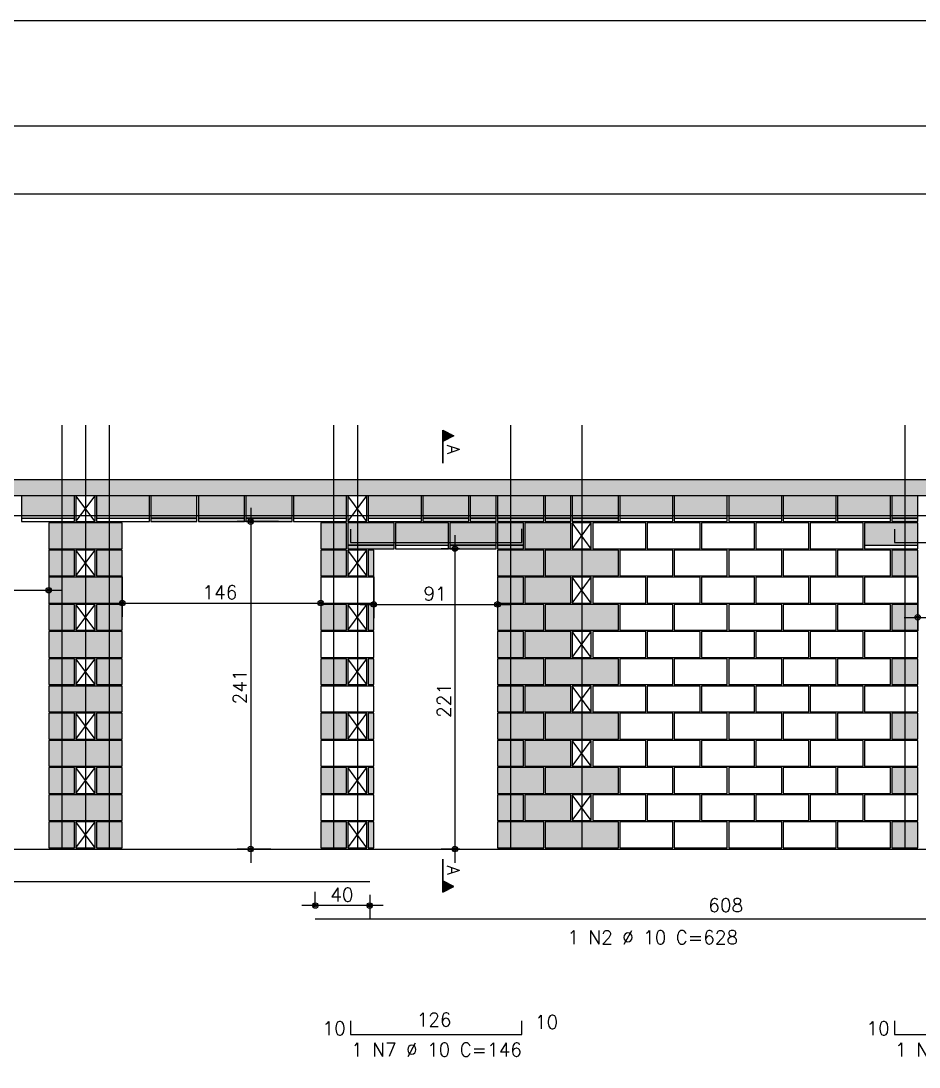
# Model space of a CAD drawing. Extents: x -1.9 to 86, y -1.6 to 61.
# Drawn here: x 18.62 to 31.83, y 45.56 to 60.95 of the extents above; entities that cross this region are included whole.
import ezdxf

# ---------------------------------------------------------------- set-up
doc = ezdxf.new("R2010")
doc.units = 0
doc.header["$MEASUREMENT"] = 0
doc.linetypes.add('HIDDEN', pattern=[9.525, 6.35, -3.175])
doc.layers.get('Defpoints').update_dxf_attribs({"linetype": 'CONTINUOUS'})
for name, color, linetype in [('25', 1, 'CONTINUOUS'), ('ARQ_FOLHA', 7, 'CONTINUOUS'), ('PENA_01', 1, 'CONTINUOUS'), ('PENA_02', 2, 'CONTINUOUS'), ('PENA_03', 3, 'CONTINUOUS'), ('PENA_05', 5, 'CONTINUOUS'), ('PENA_09', 254, 'CONTINUOUS'), ('PENA_11', 252, 'CONTINUOUS'), ('PENA_19', 240, 'CONTINUOUS'), ('PENA_21', 100, 'CONTINUOUS'), ('PENA_23', 50, 'CONTINUOUS')]:
    doc.layers.add(name, color=color, linetype=linetype)
doc.styles.get("Standard").update_dxf_attribs({"font": 'ROMANS.SHX'})

msp = doc.modelspace()

# ---------------------------------------------------------------- linework, layer by layer
at = {"layer": '25', "linetype": 'Continuous'}
for points in [[(23.81, 53.164), (23.73, 53.164), (23.73, 52.784), (23.81, 52.784), (23.81, 53.164)], [(23.81, 52.364), (23.73, 52.364), (23.73, 51.984), (23.81, 51.984), (23.81, 52.364)], [(23.81, 51.564), (23.73, 51.564), (23.73, 51.184), (23.81, 51.184), (23.81, 51.564)], [(23.81, 50.764), (23.73, 50.764), (23.73, 50.384), (23.81, 50.384), (23.81, 50.764)], [(23.81, 49.964), (23.73, 49.964), (23.73, 49.584), (23.81, 49.584), (23.81, 49.964)], [(23.81, 49.164), (23.73, 49.164), (23.73, 48.784), (23.81, 48.784), (23.81, 49.164)]]:
    msp.add_lwpolyline(points, dxfattribs=at)
for points in [[(23.81, 53.164), (23.73, 53.164), (23.73, 52.784)], [(23.81, 53.164), (23.73, 52.784), (23.81, 52.784)], [(23.81, 53.164), (23.81, 52.784), (23.81, 53.164)], [(23.81, 52.364), (23.73, 52.364), (23.73, 51.984)], [(23.81, 52.364), (23.73, 51.984), (23.81, 51.984)], [(23.81, 52.364), (23.81, 51.984), (23.81, 52.364)], [(23.81, 51.564), (23.73, 51.564), (23.73, 51.184)], [(23.81, 51.564), (23.73, 51.184), (23.81, 51.184)], [(23.81, 51.564), (23.81, 51.184), (23.81, 51.564)], [(23.81, 50.764), (23.73, 50.764), (23.73, 50.384)], [(23.81, 50.764), (23.73, 50.384), (23.81, 50.384)], [(23.81, 50.764), (23.81, 50.384), (23.81, 50.764)], [(23.81, 49.964), (23.73, 49.964), (23.73, 49.584)], [(23.81, 49.964), (23.73, 49.584), (23.81, 49.584)], [(23.81, 49.964), (23.81, 49.584), (23.81, 49.964)], [(23.81, 49.164), (23.73, 49.164), (23.73, 48.784)], [(23.81, 49.164), (23.73, 48.784), (23.81, 48.784)], [(23.81, 49.164), (23.81, 48.784), (23.81, 49.164)]]:
    msp.add_solid(points, dxfattribs=at)
at = {"layer": 'ARQ_FOLHA', "color": 1}
for points in [[(0, 0), (84.1, 0), (84.1, 59.4), (0, 59.4)], [(2.5, 1), (83.1, 1), (83.1, 58.4), (2.5, 58.4)]]:
    msp.add_lwpolyline(points, close=True, dxfattribs=at)
at = {"layer": 'Defpoints', "color": 8, "linetype": 'HIDDEN', "ltscale": 100}
msp.add_lwpolyline([(-1.95, 60.95), (-1.95, -1.55), (86.05, -1.55), (86.05, 60.95)], close=True, dxfattribs=at)
at = {"layer": 'PENA_01', "linetype": 'Continuous'}
for p, q in [((22, 53.784), (22, 48.564)), ((18.63, 53.634), (19.41, 53.634)), ((19.73, 53.634), (20.51, 53.634)), ((20.53, 53.634), (21.21, 53.634)), ((21.23, 53.634), (21.91, 53.634)), ((22.41, 53.584), (21.8, 53.584)), ((21.93, 53.634), (22.61, 53.634)), ((22.63, 53.634), (23.41, 53.634)), ((23.73, 53.634), (24.51, 53.634)), ((24.53, 53.634), (25.21, 53.634)), ((25.23, 53.634), (25.61, 53.634)), ((25.63, 53.634), (26.31, 53.634)), ((26.33, 53.634), (26.71, 53.634)), ((26.73, 53.634), (27.41, 53.634)), ((27.43, 53.634), (28.21, 53.634)), ((28.23, 53.634), (29.01, 53.634)), ((29.03, 53.634), (29.81, 53.634)), ((29.83, 53.634), (30.61, 53.634)), ((30.63, 53.634), (31.41, 53.634)), ((31.43, 53.634), (31.81, 53.634)), ((25.003, 53.384), (25.003, 48.564)), ((19.03, 53.174), (19.03, 52.374)), ((23.43, 53.234), (24.11, 53.234)), ((24.13, 53.234), (24.91, 53.234)), ((25.07, 53.184), (24.803, 53.184)), ((24.93, 53.234), (25.61, 53.234)), ((25.63, 53.234), (26.01, 53.234)), ((31.03, 53.234), (31.81, 53.234)), ((20.11, 52.774), (20.11, 52.184)), ((23.03, 52.774), (23.03, 52.184)), ((23.81, 52.774), (23.81, 52.164)), ((25.63, 52.774), (25.63, 52.164)), ((31.81, 52.774), (31.81, 51.974)), ((15.91, 52.574), (19.23, 52.574)), ((19.91, 52.384), (23.23, 52.384)), ((23.61, 52.364), (25.83, 52.364)), ((31.61, 52.174), (33.83, 52.174)), ((22.294, 48.764), (21.8, 48.764)), ((25.074, 48.764), (24.803, 48.764)), ((22.95, 47.939), (22.95, 48.133)), ((23.75, 48.089), (23.75, 47.733)), ((23.95, 47.933), (22.75, 47.933))]:
    msp.add_line(p, q, dxfattribs=at)
at = {"layer": 'PENA_02', "linetype": 'Continuous'}
for p, q in [((19.71, 53.964), (19.43, 53.964)), ((19.43, 53.964), (19.43, 53.584)), ((19.71, 53.584), (19.71, 53.964)), ((23.71, 53.964), (23.43, 53.964)), ((23.43, 53.964), (23.43, 53.584)), ((23.71, 53.584), (23.71, 53.964)), ((19.43, 53.584), (19.71, 53.584)), ((23.43, 53.584), (23.71, 53.584)), ((27.01, 53.564), (26.73, 53.564)), ((26.73, 53.564), (26.73, 53.184)), ((27.01, 53.184), (27.01, 53.564)), ((19.71, 53.164), (19.43, 53.164)), ((19.43, 53.164), (19.43, 52.784)), ((19.71, 52.784), (19.71, 53.164)), ((23.71, 53.164), (23.43, 53.164)), ((23.43, 53.164), (23.43, 52.784)), ((23.71, 52.784), (23.71, 53.164)), ((26.73, 53.184), (27.01, 53.184)), ((19.43, 52.784), (19.71, 52.784)), ((23.43, 52.784), (23.71, 52.784)), ((27.01, 52.764), (26.73, 52.764)), ((26.73, 52.764), (26.73, 52.384)), ((27.01, 52.384), (27.01, 52.764)), ((19.71, 52.364), (19.43, 52.364)), ((19.43, 52.364), (19.43, 51.984)), ((19.71, 51.984), (19.71, 52.364)), ((23.71, 52.364), (23.43, 52.364)), ((23.43, 52.364), (23.43, 51.984)), ((23.71, 51.984), (23.71, 52.364)), ((26.73, 52.384), (27.01, 52.384)), ((19.43, 51.984), (19.71, 51.984)), ((23.43, 51.984), (23.71, 51.984)), ((27.01, 51.964), (26.73, 51.964)), ((26.73, 51.964), (26.73, 51.584)), ((27.01, 51.584), (27.01, 51.964)), ((26.73, 51.584), (27.01, 51.584)), ((19.71, 51.564), (19.43, 51.564)), ((19.43, 51.564), (19.43, 51.184)), ((19.71, 51.184), (19.71, 51.564)), ((23.71, 51.564), (23.43, 51.564)), ((23.43, 51.564), (23.43, 51.184)), ((23.71, 51.184), (23.71, 51.564)), ((19.43, 51.184), (19.71, 51.184)), ((23.43, 51.184), (23.71, 51.184)), ((27.01, 51.164), (26.73, 51.164)), ((26.73, 51.164), (26.73, 50.784)), ((27.01, 50.784), (27.01, 51.164)), ((19.71, 50.764), (19.43, 50.764)), ((19.43, 50.764), (19.43, 50.384)), ((19.71, 50.384), (19.71, 50.764)), ((23.71, 50.764), (23.43, 50.764)), ((23.43, 50.764), (23.43, 50.384)), ((23.71, 50.384), (23.71, 50.764)), ((26.73, 50.784), (27.01, 50.784)), ((19.43, 50.384), (19.71, 50.384)), ((23.43, 50.384), (23.71, 50.384)), ((27.01, 50.364), (26.73, 50.364)), ((26.73, 50.364), (26.73, 49.984)), ((27.01, 49.984), (27.01, 50.364)), ((19.71, 49.964), (19.43, 49.964)), ((19.43, 49.964), (19.43, 49.584)), ((19.71, 49.584), (19.71, 49.964)), ((23.71, 49.964), (23.43, 49.964)), ((23.43, 49.964), (23.43, 49.584)), ((23.71, 49.584), (23.71, 49.964)), ((26.73, 49.984), (27.01, 49.984)), ((19.43, 49.584), (19.71, 49.584)), ((23.43, 49.584), (23.71, 49.584)), ((27.01, 49.564), (26.73, 49.564)), ((26.73, 49.564), (26.73, 49.184)), ((27.01, 49.184), (27.01, 49.564)), ((19.71, 49.164), (19.43, 49.164)), ((19.43, 49.164), (19.43, 48.784)), ((19.71, 48.784), (19.71, 49.164)), ((23.71, 49.164), (23.43, 49.164)), ((23.43, 49.164), (23.43, 48.784)), ((23.71, 48.784), (23.71, 49.164)), ((26.73, 49.184), (27.01, 49.184)), ((8.91, 48.764), (35.21, 48.764)), ((19.43, 48.784), (19.71, 48.784)), ((23.43, 48.784), (23.71, 48.784))]:
    msp.add_line(p, q, dxfattribs=at)
for points in [[(8.41, 54.204), (35.21, 54.204), (35.21, 53.964), (7.13, 53.964), (7.13, 54.178), (7.45, 54.284), (6.81, 54.284), (7.13, 54.391), (7.13, 54.604), (8.41, 54.604), (8.41, 54.204)], [(18.63, 53.584), (19.41, 53.584), (19.41, 53.964), (18.63, 53.964), (18.63, 53.584)], [(19.73, 53.584), (20.51, 53.584), (20.51, 53.964), (19.73, 53.964), (19.73, 53.584)], [(20.53, 53.584), (21.21, 53.584), (21.21, 53.964), (20.53, 53.964), (20.53, 53.584)], [(21.23, 53.584), (21.91, 53.584), (21.91, 53.964), (21.23, 53.964), (21.23, 53.584)], [(21.93, 53.584), (22.61, 53.584), (22.61, 53.964), (21.93, 53.964), (21.93, 53.584)], [(22.63, 53.584), (23.41, 53.584), (23.41, 53.964), (22.63, 53.964), (22.63, 53.584)], [(23.73, 53.584), (24.51, 53.584), (24.51, 53.964), (23.73, 53.964), (23.73, 53.584)], [(24.53, 53.584), (25.21, 53.584), (25.21, 53.964), (24.53, 53.964), (24.53, 53.584)], [(25.23, 53.584), (25.61, 53.584), (25.61, 53.964), (25.23, 53.964), (25.23, 53.584)], [(25.63, 53.584), (26.31, 53.584), (26.31, 53.964), (25.63, 53.964), (25.63, 53.584)], [(26.33, 53.584), (26.71, 53.584), (26.71, 53.964), (26.33, 53.964), (26.33, 53.584)], [(26.73, 53.584), (27.41, 53.584), (27.41, 53.964), (26.73, 53.964), (26.73, 53.584)], [(27.43, 53.584), (28.21, 53.584), (28.21, 53.964), (27.43, 53.964), (27.43, 53.584)], [(28.23, 53.584), (29.01, 53.584), (29.01, 53.964), (28.23, 53.964), (28.23, 53.584)], [(29.03, 53.584), (29.81, 53.584), (29.81, 53.964), (29.03, 53.964), (29.03, 53.584)], [(29.83, 53.584), (30.61, 53.584), (30.61, 53.964), (29.83, 53.964), (29.83, 53.584)], [(30.63, 53.584), (31.41, 53.584), (31.41, 53.964), (30.63, 53.964), (30.63, 53.584)], [(31.43, 53.584), (31.81, 53.584), (31.81, 53.964), (31.43, 53.964), (31.43, 53.584)], [(19.03, 53.184), (20.11, 53.184), (20.11, 53.564), (19.03, 53.564), (19.03, 53.184)], [(23.03, 53.184), (23.41, 53.184), (23.41, 53.564), (23.03, 53.564), (23.03, 53.184)], [(23.43, 53.184), (24.11, 53.184), (24.11, 53.564), (23.43, 53.564), (23.43, 53.184)], [(24.13, 53.184), (24.91, 53.184), (24.91, 53.564), (24.13, 53.564), (24.13, 53.184)], [(24.93, 53.184), (25.61, 53.184), (25.61, 53.564), (24.93, 53.564), (24.93, 53.184)], [(25.63, 53.184), (26.01, 53.184), (26.01, 53.564), (25.63, 53.564), (25.63, 53.184)], [(26.03, 53.184), (26.71, 53.184), (26.71, 53.564), (26.03, 53.564), (26.03, 53.184)], [(27.03, 53.184), (27.81, 53.184), (27.81, 53.564), (27.03, 53.564), (27.03, 53.184)], [(27.83, 53.184), (28.61, 53.184), (28.61, 53.564), (27.83, 53.564), (27.83, 53.184)], [(28.63, 53.184), (29.41, 53.184), (29.41, 53.564), (28.63, 53.564), (28.63, 53.184)], [(29.43, 53.184), (30.21, 53.184), (30.21, 53.564), (29.43, 53.564), (29.43, 53.184)], [(30.23, 53.184), (31.01, 53.184), (31.01, 53.564), (30.23, 53.564), (30.23, 53.184)], [(31.03, 53.184), (31.81, 53.184), (31.81, 53.564), (31.03, 53.564), (31.03, 53.184)], [(19.03, 52.784), (19.41, 52.784), (19.41, 53.164), (19.03, 53.164), (19.03, 52.784)], [(19.73, 52.784), (20.11, 52.784), (20.11, 53.164), (19.73, 53.164), (19.73, 52.784)], [(23.03, 52.784), (23.41, 52.784), (23.41, 53.164), (23.03, 53.164), (23.03, 52.784)], [(23.73, 52.784), (23.81, 52.784), (23.81, 53.164), (23.73, 53.164), (23.73, 52.784)], [(25.63, 52.784), (26.31, 52.784), (26.31, 53.164), (25.63, 53.164), (25.63, 52.784)], [(26.33, 52.784), (27.41, 52.784), (27.41, 53.164), (26.33, 53.164), (26.33, 52.784)], [(27.43, 52.784), (28.21, 52.784), (28.21, 53.164), (27.43, 53.164), (27.43, 52.784)], [(28.23, 52.784), (29.01, 52.784), (29.01, 53.164), (28.23, 53.164), (28.23, 52.784)], [(29.03, 52.784), (29.81, 52.784), (29.81, 53.164), (29.03, 53.164), (29.03, 52.784)], [(29.83, 52.784), (30.61, 52.784), (30.61, 53.164), (29.83, 53.164), (29.83, 52.784)], [(30.63, 52.784), (31.41, 52.784), (31.41, 53.164), (30.63, 53.164), (30.63, 52.784)], [(31.43, 52.784), (31.81, 52.784), (31.81, 53.164), (31.43, 53.164), (31.43, 52.784)], [(19.03, 52.384), (20.11, 52.384), (20.11, 52.764), (19.03, 52.764), (19.03, 52.384)], [(23.03, 52.384), (23.81, 52.384), (23.81, 52.764), (23.03, 52.764), (23.03, 52.384)], [(25.63, 52.384), (26.01, 52.384), (26.01, 52.764), (25.63, 52.764), (25.63, 52.384)], [(26.03, 52.384), (26.71, 52.384), (26.71, 52.764), (26.03, 52.764), (26.03, 52.384)], [(27.03, 52.384), (27.81, 52.384), (27.81, 52.764), (27.03, 52.764), (27.03, 52.384)], [(27.83, 52.384), (28.61, 52.384), (28.61, 52.764), (27.83, 52.764), (27.83, 52.384)], [(28.63, 52.384), (29.41, 52.384), (29.41, 52.764), (28.63, 52.764), (28.63, 52.384)], [(29.43, 52.384), (30.21, 52.384), (30.21, 52.764), (29.43, 52.764), (29.43, 52.384)], [(30.23, 52.384), (31.01, 52.384), (31.01, 52.764), (30.23, 52.764), (30.23, 52.384)], [(31.03, 52.384), (31.81, 52.384), (31.81, 52.764), (31.03, 52.764), (31.03, 52.384)], [(19.03, 51.984), (19.41, 51.984), (19.41, 52.364), (19.03, 52.364), (19.03, 51.984)], [(19.73, 51.984), (20.11, 51.984), (20.11, 52.364), (19.73, 52.364), (19.73, 51.984)], [(23.03, 51.984), (23.41, 51.984), (23.41, 52.364), (23.03, 52.364), (23.03, 51.984)], [(23.73, 51.984), (23.81, 51.984), (23.81, 52.364), (23.73, 52.364), (23.73, 51.984)], [(25.63, 51.984), (26.31, 51.984), (26.31, 52.364), (25.63, 52.364), (25.63, 51.984)], [(26.33, 51.984), (27.41, 51.984), (27.41, 52.364), (26.33, 52.364), (26.33, 51.984)], [(27.43, 51.984), (28.21, 51.984), (28.21, 52.364), (27.43, 52.364), (27.43, 51.984)], [(28.23, 51.984), (29.01, 51.984), (29.01, 52.364), (28.23, 52.364), (28.23, 51.984)], [(29.03, 51.984), (29.81, 51.984), (29.81, 52.364), (29.03, 52.364), (29.03, 51.984)], [(29.83, 51.984), (30.61, 51.984), (30.61, 52.364), (29.83, 52.364), (29.83, 51.984)], [(30.63, 51.984), (31.41, 51.984), (31.41, 52.364), (30.63, 52.364), (30.63, 51.984)], [(31.43, 51.984), (31.81, 51.984), (31.81, 52.364), (31.43, 52.364), (31.43, 51.984)], [(19.03, 51.584), (20.11, 51.584), (20.11, 51.964), (19.03, 51.964), (19.03, 51.584)], [(23.03, 51.584), (23.81, 51.584), (23.81, 51.964), (23.03, 51.964), (23.03, 51.584)], [(25.63, 51.584), (26.01, 51.584), (26.01, 51.964), (25.63, 51.964), (25.63, 51.584)], [(26.03, 51.584), (26.71, 51.584), (26.71, 51.964), (26.03, 51.964), (26.03, 51.584)], [(27.03, 51.584), (27.81, 51.584), (27.81, 51.964), (27.03, 51.964), (27.03, 51.584)], [(27.83, 51.584), (28.61, 51.584), (28.61, 51.964), (27.83, 51.964), (27.83, 51.584)], [(28.63, 51.584), (29.41, 51.584), (29.41, 51.964), (28.63, 51.964), (28.63, 51.584)], [(29.43, 51.584), (30.21, 51.584), (30.21, 51.964), (29.43, 51.964), (29.43, 51.584)], [(30.23, 51.584), (31.01, 51.584), (31.01, 51.964), (30.23, 51.964), (30.23, 51.584)], [(31.03, 51.584), (31.81, 51.584), (31.81, 51.964), (31.03, 51.964), (31.03, 51.584)], [(19.03, 51.184), (19.41, 51.184), (19.41, 51.564), (19.03, 51.564), (19.03, 51.184)], [(19.73, 51.184), (20.11, 51.184), (20.11, 51.564), (19.73, 51.564), (19.73, 51.184)], [(23.03, 51.184), (23.41, 51.184), (23.41, 51.564), (23.03, 51.564), (23.03, 51.184)], [(23.73, 51.184), (23.81, 51.184), (23.81, 51.564), (23.73, 51.564), (23.73, 51.184)], [(25.63, 51.184), (26.31, 51.184), (26.31, 51.564), (25.63, 51.564), (25.63, 51.184)], [(26.33, 51.184), (27.41, 51.184), (27.41, 51.564), (26.33, 51.564), (26.33, 51.184)], [(27.43, 51.184), (28.21, 51.184), (28.21, 51.564), (27.43, 51.564), (27.43, 51.184)], [(28.23, 51.184), (29.01, 51.184), (29.01, 51.564), (28.23, 51.564), (28.23, 51.184)], [(29.03, 51.184), (29.81, 51.184), (29.81, 51.564), (29.03, 51.564), (29.03, 51.184)], [(29.83, 51.184), (30.61, 51.184), (30.61, 51.564), (29.83, 51.564), (29.83, 51.184)], [(30.63, 51.184), (31.41, 51.184), (31.41, 51.564), (30.63, 51.564), (30.63, 51.184)], [(31.43, 51.184), (31.81, 51.184), (31.81, 51.564), (31.43, 51.564), (31.43, 51.184)], [(19.03, 50.784), (20.11, 50.784), (20.11, 51.164), (19.03, 51.164), (19.03, 50.784)], [(23.03, 50.784), (23.81, 50.784), (23.81, 51.164), (23.03, 51.164), (23.03, 50.784)], [(25.63, 50.784), (26.01, 50.784), (26.01, 51.164), (25.63, 51.164), (25.63, 50.784)], [(26.03, 50.784), (26.71, 50.784), (26.71, 51.164), (26.03, 51.164), (26.03, 50.784)], [(27.03, 50.784), (27.81, 50.784), (27.81, 51.164), (27.03, 51.164), (27.03, 50.784)], [(27.83, 50.784), (28.61, 50.784), (28.61, 51.164), (27.83, 51.164), (27.83, 50.784)], [(28.63, 50.784), (29.41, 50.784), (29.41, 51.164), (28.63, 51.164), (28.63, 50.784)], [(29.43, 50.784), (30.21, 50.784), (30.21, 51.164), (29.43, 51.164), (29.43, 50.784)], [(30.23, 50.784), (31.01, 50.784), (31.01, 51.164), (30.23, 51.164), (30.23, 50.784)], [(31.03, 50.784), (31.81, 50.784), (31.81, 51.164), (31.03, 51.164), (31.03, 50.784)], [(19.03, 50.384), (19.41, 50.384), (19.41, 50.764), (19.03, 50.764), (19.03, 50.384)], [(19.73, 50.384), (20.11, 50.384), (20.11, 50.764), (19.73, 50.764), (19.73, 50.384)], [(23.03, 50.384), (23.41, 50.384), (23.41, 50.764), (23.03, 50.764), (23.03, 50.384)], [(23.73, 50.384), (23.81, 50.384), (23.81, 50.764), (23.73, 50.764), (23.73, 50.384)], [(25.63, 50.384), (26.31, 50.384), (26.31, 50.764), (25.63, 50.764), (25.63, 50.384)], [(26.33, 50.384), (27.41, 50.384), (27.41, 50.764), (26.33, 50.764), (26.33, 50.384)], [(27.43, 50.384), (28.21, 50.384), (28.21, 50.764), (27.43, 50.764), (27.43, 50.384)], [(28.23, 50.384), (29.01, 50.384), (29.01, 50.764), (28.23, 50.764), (28.23, 50.384)], [(29.03, 50.384), (29.81, 50.384), (29.81, 50.764), (29.03, 50.764), (29.03, 50.384)], [(29.83, 50.384), (30.61, 50.384), (30.61, 50.764), (29.83, 50.764), (29.83, 50.384)], [(30.63, 50.384), (31.41, 50.384), (31.41, 50.764), (30.63, 50.764), (30.63, 50.384)], [(31.43, 50.384), (31.81, 50.384), (31.81, 50.764), (31.43, 50.764), (31.43, 50.384)], [(19.03, 49.984), (20.11, 49.984), (20.11, 50.364), (19.03, 50.364), (19.03, 49.984)], [(23.03, 49.984), (23.81, 49.984), (23.81, 50.364), (23.03, 50.364), (23.03, 49.984)], [(25.63, 49.984), (26.01, 49.984), (26.01, 50.364), (25.63, 50.364), (25.63, 49.984)], [(26.03, 49.984), (26.71, 49.984), (26.71, 50.364), (26.03, 50.364), (26.03, 49.984)], [(27.03, 49.984), (27.81, 49.984), (27.81, 50.364), (27.03, 50.364), (27.03, 49.984)], [(27.83, 49.984), (28.61, 49.984), (28.61, 50.364), (27.83, 50.364), (27.83, 49.984)], [(28.63, 49.984), (29.41, 49.984), (29.41, 50.364), (28.63, 50.364), (28.63, 49.984)], [(29.43, 49.984), (30.21, 49.984), (30.21, 50.364), (29.43, 50.364), (29.43, 49.984)], [(30.23, 49.984), (31.01, 49.984), (31.01, 50.364), (30.23, 50.364), (30.23, 49.984)], [(31.03, 49.984), (31.81, 49.984), (31.81, 50.364), (31.03, 50.364), (31.03, 49.984)], [(19.03, 49.584), (19.41, 49.584), (19.41, 49.964), (19.03, 49.964), (19.03, 49.584)], [(19.73, 49.584), (20.11, 49.584), (20.11, 49.964), (19.73, 49.964), (19.73, 49.584)], [(23.03, 49.584), (23.41, 49.584), (23.41, 49.964), (23.03, 49.964), (23.03, 49.584)], [(23.73, 49.584), (23.81, 49.584), (23.81, 49.964), (23.73, 49.964), (23.73, 49.584)], [(25.63, 49.584), (26.31, 49.584), (26.31, 49.964), (25.63, 49.964), (25.63, 49.584)], [(26.33, 49.584), (27.41, 49.584), (27.41, 49.964), (26.33, 49.964), (26.33, 49.584)], [(27.43, 49.584), (28.21, 49.584), (28.21, 49.964), (27.43, 49.964), (27.43, 49.584)], [(28.23, 49.584), (29.01, 49.584), (29.01, 49.964), (28.23, 49.964), (28.23, 49.584)], [(29.03, 49.584), (29.81, 49.584), (29.81, 49.964), (29.03, 49.964), (29.03, 49.584)], [(29.83, 49.584), (30.61, 49.584), (30.61, 49.964), (29.83, 49.964), (29.83, 49.584)], [(30.63, 49.584), (31.41, 49.584), (31.41, 49.964), (30.63, 49.964), (30.63, 49.584)], [(31.43, 49.584), (31.81, 49.584), (31.81, 49.964), (31.43, 49.964), (31.43, 49.584)], [(19.03, 49.184), (20.11, 49.184), (20.11, 49.564), (19.03, 49.564), (19.03, 49.184)], [(23.03, 49.184), (23.81, 49.184), (23.81, 49.564), (23.03, 49.564), (23.03, 49.184)], [(25.63, 49.184), (26.01, 49.184), (26.01, 49.564), (25.63, 49.564), (25.63, 49.184)], [(26.03, 49.184), (26.71, 49.184), (26.71, 49.564), (26.03, 49.564), (26.03, 49.184)], [(27.03, 49.184), (27.81, 49.184), (27.81, 49.564), (27.03, 49.564), (27.03, 49.184)], [(27.83, 49.184), (28.61, 49.184), (28.61, 49.564), (27.83, 49.564), (27.83, 49.184)], [(28.63, 49.184), (29.41, 49.184), (29.41, 49.564), (28.63, 49.564), (28.63, 49.184)], [(29.43, 49.184), (30.21, 49.184), (30.21, 49.564), (29.43, 49.564), (29.43, 49.184)], [(30.23, 49.184), (31.01, 49.184), (31.01, 49.564), (30.23, 49.564), (30.23, 49.184)], [(31.03, 49.184), (31.81, 49.184), (31.81, 49.564), (31.03, 49.564), (31.03, 49.184)], [(19.03, 48.784), (19.41, 48.784), (19.41, 49.164), (19.03, 49.164), (19.03, 48.784)], [(19.73, 48.784), (20.11, 48.784), (20.11, 49.164), (19.73, 49.164), (19.73, 48.784)], [(23.03, 48.784), (23.41, 48.784), (23.41, 49.164), (23.03, 49.164), (23.03, 48.784)], [(23.73, 48.784), (23.81, 48.784), (23.81, 49.164), (23.73, 49.164), (23.73, 48.784)], [(25.63, 48.784), (26.31, 48.784), (26.31, 49.164), (25.63, 49.164), (25.63, 48.784)], [(26.33, 48.784), (27.41, 48.784), (27.41, 49.164), (26.33, 49.164), (26.33, 48.784)], [(27.43, 48.784), (28.21, 48.784), (28.21, 49.164), (27.43, 49.164), (27.43, 48.784)], [(28.23, 48.784), (29.01, 48.784), (29.01, 49.164), (28.23, 49.164), (28.23, 48.784)], [(29.03, 48.784), (29.81, 48.784), (29.81, 49.164), (29.03, 49.164), (29.03, 48.784)], [(29.83, 48.784), (30.61, 48.784), (30.61, 49.164), (29.83, 49.164), (29.83, 48.784)], [(30.63, 48.784), (31.41, 48.784), (31.41, 49.164), (30.63, 49.164), (30.63, 48.784)], [(31.43, 48.784), (31.81, 48.784), (31.81, 49.164), (31.43, 49.164), (31.43, 48.784)]]:
    msp.add_lwpolyline(points, dxfattribs=at)
for centre, radius in [((22, 53.584), 0.04), ((22, 53.584), 0.02), ((25.003, 53.184), 0.04), ((25.003, 53.184), 0.02), ((19.03, 52.574), 0.04), ((19.03, 52.574), 0.02), ((20.11, 52.384), 0.04), ((20.11, 52.384), 0.02), ((23.03, 52.384), 0.04), ((23.03, 52.384), 0.02), ((23.81, 52.364), 0.04), ((23.81, 52.364), 0.02), ((25.63, 52.364), 0.04), ((25.63, 52.364), 0.02), ((31.81, 52.174), 0.04), ((31.81, 52.174), 0.02), ((22, 48.764), 0.04), ((25.003, 48.764), 0.04), ((22, 48.764), 0.02), ((25.003, 48.764), 0.02), ((22.95, 47.933), 0.04), ((22.95, 47.933), 0.02), ((23.75, 47.933), 0.04), ((23.75, 47.933), 0.02)]:
    msp.add_circle(centre, radius, dxfattribs=at)
at = {"layer": 'PENA_03', "linetype": 'Continuous'}
for p, q in [((24.824, 54.443), (24.824, 54.929)), ((24.824, 54.929), (24.99, 54.846)), ((24.824, 54.928), (24.824, 54.765)), ((24.824, 54.928), (24.988, 54.846)), ((24.988, 54.846), (24.824, 54.765)), ((24.99, 54.846), (24.824, 54.764)), ((24.836, 54.923), (24.836, 54.77)), ((24.849, 54.917), (24.849, 54.776)), ((24.862, 54.91), (24.862, 54.783)), ((24.875, 54.904), (24.875, 54.789)), ((24.888, 54.897), (24.888, 54.795)), ((24.9, 54.891), (24.9, 54.802)), ((24.913, 54.885), (24.913, 54.808)), ((24.926, 54.878), (24.926, 54.814)), ((24.939, 54.872), (24.939, 54.821)), ((24.951, 54.866), (24.951, 54.827)), ((24.964, 54.859), (24.964, 54.834)), ((24.977, 54.853), (24.977, 54.84)), ((24.824, 54.764), (24.824, 54.443)), ((19.43, 53.584), (19.71, 53.964)), ((19.71, 53.584), (19.43, 53.964)), ((23.43, 53.584), (23.71, 53.964)), ((23.71, 53.584), (23.43, 53.964)), ((26.73, 53.184), (27.01, 53.564)), ((27.01, 53.184), (26.73, 53.564)), ((19.43, 52.784), (19.71, 53.164)), ((19.71, 52.784), (19.43, 53.164)), ((23.43, 52.784), (23.71, 53.164)), ((23.71, 52.784), (23.43, 53.164)), ((26.73, 52.384), (27.01, 52.764)), ((27.01, 52.384), (26.73, 52.764)), ((19.43, 51.984), (19.71, 52.364)), ((19.71, 51.984), (19.43, 52.364)), ((23.43, 51.984), (23.71, 52.364)), ((23.71, 51.984), (23.43, 52.364)), ((26.73, 51.584), (27.01, 51.964)), ((27.01, 51.584), (26.73, 51.964)), ((19.43, 51.184), (19.71, 51.564)), ((19.71, 51.184), (19.43, 51.564)), ((23.43, 51.184), (23.71, 51.564)), ((23.71, 51.184), (23.43, 51.564)), ((26.73, 50.784), (27.01, 51.164)), ((27.01, 50.784), (26.73, 51.164)), ((19.43, 50.384), (19.71, 50.764)), ((19.71, 50.384), (19.43, 50.764)), ((23.43, 50.384), (23.71, 50.764)), ((23.71, 50.384), (23.43, 50.764)), ((26.73, 49.984), (27.01, 50.364)), ((27.01, 49.984), (26.73, 50.364)), ((19.43, 49.584), (19.71, 49.964)), ((19.71, 49.584), (19.43, 49.964)), ((23.43, 49.584), (23.71, 49.964)), ((23.71, 49.584), (23.43, 49.964)), ((26.73, 49.184), (27.01, 49.564)), ((27.01, 49.184), (26.73, 49.564)), ((19.43, 48.784), (19.71, 49.164)), ((19.71, 48.784), (19.43, 49.164)), ((23.43, 48.784), (23.71, 49.164)), ((23.71, 48.784), (23.43, 49.164)), ((24.824, 48.617), (24.824, 48.131)), ((24.824, 48.296), (24.824, 48.617)), ((24.824, 48.132), (24.824, 48.296)), ((24.988, 48.214), (24.824, 48.296)), ((24.99, 48.214), (24.824, 48.296)), ((24.824, 48.131), (24.99, 48.214)), ((24.824, 48.132), (24.988, 48.214)), ((24.836, 48.137), (24.836, 48.29)), ((24.849, 48.144), (24.849, 48.284)), ((24.862, 48.15), (24.862, 48.278)), ((24.875, 48.156), (24.875, 48.271)), ((24.888, 48.163), (24.888, 48.265)), ((24.9, 48.169), (24.9, 48.258)), ((24.913, 48.175), (24.913, 48.252)), ((24.926, 48.182), (24.926, 48.246)), ((24.939, 48.188), (24.939, 48.239)), ((24.951, 48.195), (24.951, 48.233)), ((24.964, 48.201), (24.964, 48.227)), ((24.977, 48.207), (24.977, 48.22))]:
    msp.add_line(p, q, dxfattribs=at)
at = {"layer": 'PENA_05', "linetype": 'Continuous'}
for p, q in [((8.65, 53.674), (23.77, 53.674)), ((22.953, 53.674), (35.113, 53.674)), ((23.47, 53.474), (23.47, 53.274)), ((25.99, 53.274), (25.99, 53.475)), ((31.47, 53.474), (31.47, 53.274)), ((23.47, 53.274), (25.99, 53.274)), ((31.47, 53.274), (33.99, 53.274)), ((8.63, 48.289), (23.75, 48.289)), ((22.95, 47.739), (35.11, 47.739)), ((23.47, 46.236), (23.47, 46.036)), ((25.99, 46.036), (25.99, 46.237)), ((31.47, 46.236), (31.47, 46.036)), ((23.47, 46.036), (25.99, 46.036)), ((31.47, 46.036), (33.99, 46.036))]:
    msp.add_line(p, q, dxfattribs=at)
for points in [[(19.22, 55.004), (19.22, 48.764)], [(19.57, 55.004), (19.57, 48.764)], [(19.92, 55.004), (19.92, 48.764)], [(23.22, 55.004), (23.22, 48.764)], [(23.57, 55.004), (23.57, 48.764)], [(25.82, 55.004), (25.82, 48.764)], [(26.87, 55.004), (26.87, 48.764)], [(31.62, 55.004), (31.62, 48.764)]]:
    msp.add_lwpolyline(points, dxfattribs=at)
at = {"layer": 'PENA_09', "linetype": 'Continuous'}
for points in [[(18.63, 53.634), (19.41, 53.634), (19.41, 53.964), (18.63, 53.964), (18.63, 53.634)], [(19.73, 53.634), (20.51, 53.634), (20.51, 53.964), (19.73, 53.964), (19.73, 53.634)], [(20.53, 53.634), (21.21, 53.634), (21.21, 53.964), (20.53, 53.964), (20.53, 53.634)], [(21.23, 53.634), (21.91, 53.634), (21.91, 53.964), (21.23, 53.964), (21.23, 53.634)], [(21.93, 53.634), (22.61, 53.634), (22.61, 53.964), (21.93, 53.964), (21.93, 53.634)], [(22.63, 53.634), (23.41, 53.634), (23.41, 53.964), (22.63, 53.964), (22.63, 53.634)], [(23.73, 53.634), (24.51, 53.634), (24.51, 53.964), (23.73, 53.964), (23.73, 53.634)], [(24.53, 53.634), (25.21, 53.634), (25.21, 53.964), (24.53, 53.964), (24.53, 53.634)], [(25.23, 53.634), (25.61, 53.634), (25.61, 53.964), (25.23, 53.964), (25.23, 53.634)], [(25.63, 53.634), (26.31, 53.634), (26.31, 53.964), (25.63, 53.964), (25.63, 53.634)], [(26.33, 53.634), (26.71, 53.634), (26.71, 53.964), (26.33, 53.964), (26.33, 53.634)], [(26.73, 53.634), (27.41, 53.634), (27.41, 53.964), (26.73, 53.964), (26.73, 53.634)], [(27.43, 53.634), (28.21, 53.634), (28.21, 53.964), (27.43, 53.964), (27.43, 53.634)], [(28.23, 53.634), (29.01, 53.634), (29.01, 53.964), (28.23, 53.964), (28.23, 53.634)], [(29.03, 53.634), (29.81, 53.634), (29.81, 53.964), (29.03, 53.964), (29.03, 53.634)], [(29.83, 53.634), (30.61, 53.634), (30.61, 53.964), (29.83, 53.964), (29.83, 53.634)], [(30.63, 53.634), (31.41, 53.634), (31.41, 53.964), (30.63, 53.964), (30.63, 53.634)], [(31.43, 53.634), (31.81, 53.634), (31.81, 53.964), (31.43, 53.964), (31.43, 53.634)], [(23.43, 53.234), (24.11, 53.234), (24.11, 53.564), (23.43, 53.564), (23.43, 53.234)], [(24.13, 53.234), (24.91, 53.234), (24.91, 53.564), (24.13, 53.564), (24.13, 53.234)], [(24.93, 53.234), (25.61, 53.234), (25.61, 53.564), (24.93, 53.564), (24.93, 53.234)], [(25.63, 53.234), (26.01, 53.234), (26.01, 53.564), (25.63, 53.564), (25.63, 53.234)], [(31.03, 53.234), (31.81, 53.234), (31.81, 53.564), (31.03, 53.564), (31.03, 53.234)]]:
    msp.add_lwpolyline(points, dxfattribs=at)
for points in [[(18.63, 53.634), (19.41, 53.634), (19.41, 53.964)], [(18.63, 53.634), (19.41, 53.964), (18.63, 53.964)], [(18.63, 53.634), (18.63, 53.964), (18.63, 53.634)], [(19.73, 53.634), (20.51, 53.634), (20.51, 53.964)], [(19.73, 53.634), (20.51, 53.964), (19.73, 53.964)], [(19.73, 53.634), (19.73, 53.964), (19.73, 53.634)], [(20.53, 53.634), (21.21, 53.634), (21.21, 53.964)], [(20.53, 53.634), (21.21, 53.964), (20.53, 53.964)], [(20.53, 53.634), (20.53, 53.964), (20.53, 53.634)], [(21.23, 53.634), (21.91, 53.634), (21.91, 53.964)], [(21.23, 53.634), (21.91, 53.964), (21.23, 53.964)], [(21.23, 53.634), (21.23, 53.964), (21.23, 53.634)], [(21.93, 53.634), (22.61, 53.634), (22.61, 53.964)], [(21.93, 53.634), (22.61, 53.964), (21.93, 53.964)], [(21.93, 53.634), (21.93, 53.964), (21.93, 53.634)], [(22.63, 53.634), (23.41, 53.634), (23.41, 53.964)], [(22.63, 53.634), (23.41, 53.964), (22.63, 53.964)], [(22.63, 53.634), (22.63, 53.964), (22.63, 53.634)], [(23.73, 53.634), (24.51, 53.634), (24.51, 53.964)], [(23.73, 53.634), (24.51, 53.964), (23.73, 53.964)], [(23.73, 53.634), (23.73, 53.964), (23.73, 53.634)], [(24.53, 53.634), (25.21, 53.634), (25.21, 53.964)], [(24.53, 53.634), (25.21, 53.964), (24.53, 53.964)], [(24.53, 53.634), (24.53, 53.964), (24.53, 53.634)], [(25.23, 53.634), (25.61, 53.634), (25.61, 53.964)], [(25.23, 53.634), (25.61, 53.964), (25.23, 53.964)], [(25.23, 53.634), (25.23, 53.964), (25.23, 53.634)], [(25.63, 53.634), (26.31, 53.634), (26.31, 53.964)], [(25.63, 53.634), (26.31, 53.964), (25.63, 53.964)], [(25.63, 53.634), (25.63, 53.964), (25.63, 53.634)], [(26.33, 53.634), (26.71, 53.634), (26.71, 53.964)], [(26.33, 53.634), (26.71, 53.964), (26.33, 53.964)], [(26.33, 53.634), (26.33, 53.964), (26.33, 53.634)], [(26.73, 53.634), (27.41, 53.634), (27.41, 53.964)], [(26.73, 53.634), (27.41, 53.964), (26.73, 53.964)], [(26.73, 53.634), (26.73, 53.964), (26.73, 53.634)], [(27.43, 53.634), (28.21, 53.634), (28.21, 53.964)], [(27.43, 53.634), (28.21, 53.964), (27.43, 53.964)], [(27.43, 53.634), (27.43, 53.964), (27.43, 53.634)], [(28.23, 53.634), (29.01, 53.634), (29.01, 53.964)], [(28.23, 53.634), (29.01, 53.964), (28.23, 53.964)], [(28.23, 53.634), (28.23, 53.964), (28.23, 53.634)], [(29.03, 53.634), (29.81, 53.634), (29.81, 53.964)], [(29.03, 53.634), (29.81, 53.964), (29.03, 53.964)], [(29.03, 53.634), (29.03, 53.964), (29.03, 53.634)], [(29.83, 53.634), (30.61, 53.634), (30.61, 53.964)], [(29.83, 53.634), (30.61, 53.964), (29.83, 53.964)], [(29.83, 53.634), (29.83, 53.964), (29.83, 53.634)], [(30.63, 53.634), (31.41, 53.634), (31.41, 53.964)], [(30.63, 53.634), (31.41, 53.964), (30.63, 53.964)], [(30.63, 53.634), (30.63, 53.964), (30.63, 53.634)], [(31.43, 53.634), (31.81, 53.634), (31.81, 53.964)], [(31.43, 53.634), (31.81, 53.964), (31.43, 53.964)], [(31.43, 53.634), (31.43, 53.964), (31.43, 53.634)], [(23.43, 53.234), (24.11, 53.234), (24.11, 53.564)], [(23.43, 53.234), (24.11, 53.564), (23.43, 53.564)], [(23.43, 53.234), (23.43, 53.564), (23.43, 53.234)], [(24.13, 53.234), (24.91, 53.234), (24.91, 53.564)], [(24.13, 53.234), (24.91, 53.564), (24.13, 53.564)], [(24.13, 53.234), (24.13, 53.564), (24.13, 53.234)], [(24.93, 53.234), (25.61, 53.234), (25.61, 53.564)], [(24.93, 53.234), (25.61, 53.564), (24.93, 53.564)], [(24.93, 53.234), (24.93, 53.564), (24.93, 53.234)], [(25.63, 53.234), (26.01, 53.234), (26.01, 53.564)], [(25.63, 53.234), (26.01, 53.564), (25.63, 53.564)], [(25.63, 53.234), (25.63, 53.564), (25.63, 53.234)], [(31.03, 53.234), (31.81, 53.234), (31.81, 53.564)], [(31.03, 53.234), (31.81, 53.564), (31.03, 53.564)], [(31.03, 53.234), (31.03, 53.564), (31.03, 53.234)]]:
    msp.add_solid(points, dxfattribs=at)
at = {"layer": 'PENA_11', "linetype": 'Continuous'}
for points in [[(35.21, 53.964), (7.13, 53.964), (8.41, 54.204)], [(35.21, 53.964), (8.41, 54.204), (35.21, 54.204)]]:
    msp.add_solid(points, dxfattribs=at)
at = {"layer": 'PENA_19', "linetype": 'Continuous'}
for points in [[(19.03, 53.184), (20.11, 53.184), (20.11, 53.564), (19.03, 53.564), (19.03, 53.184)], [(26.33, 52.784), (27.41, 52.784), (27.41, 53.164), (26.33, 53.164), (26.33, 52.784)], [(19.03, 52.384), (20.11, 52.384), (20.11, 52.764), (19.03, 52.764), (19.03, 52.384)], [(26.33, 51.984), (27.41, 51.984), (27.41, 52.364), (26.33, 52.364), (26.33, 51.984)], [(19.03, 51.584), (20.11, 51.584), (20.11, 51.964), (19.03, 51.964), (19.03, 51.584)], [(26.33, 51.184), (27.41, 51.184), (27.41, 51.564), (26.33, 51.564), (26.33, 51.184)], [(19.03, 50.784), (20.11, 50.784), (20.11, 51.164), (19.03, 51.164), (19.03, 50.784)], [(26.33, 50.384), (27.41, 50.384), (27.41, 50.764), (26.33, 50.764), (26.33, 50.384)], [(19.03, 49.984), (20.11, 49.984), (20.11, 50.364), (19.03, 50.364), (19.03, 49.984)], [(26.33, 49.584), (27.41, 49.584), (27.41, 49.964), (26.33, 49.964), (26.33, 49.584)], [(19.03, 49.184), (20.11, 49.184), (20.11, 49.564), (19.03, 49.564), (19.03, 49.184)], [(26.33, 48.784), (27.41, 48.784), (27.41, 49.164), (26.33, 49.164), (26.33, 48.784)]]:
    msp.add_lwpolyline(points, dxfattribs=at)
for points in [[(19.03, 53.184), (20.11, 53.184), (20.11, 53.564)], [(19.03, 53.184), (20.11, 53.564), (19.03, 53.564)], [(19.03, 53.184), (19.03, 53.564), (19.03, 53.184)], [(26.33, 52.784), (27.41, 52.784), (27.41, 53.164)], [(26.33, 52.784), (27.41, 53.164), (26.33, 53.164)], [(26.33, 52.784), (26.33, 53.164), (26.33, 52.784)], [(19.03, 52.384), (20.11, 52.384), (20.11, 52.764)], [(19.03, 52.384), (20.11, 52.764), (19.03, 52.764)], [(19.03, 52.384), (19.03, 52.764), (19.03, 52.384)], [(26.33, 51.984), (27.41, 51.984), (27.41, 52.364)], [(26.33, 51.984), (27.41, 52.364), (26.33, 52.364)], [(26.33, 51.984), (26.33, 52.364), (26.33, 51.984)], [(19.03, 51.584), (20.11, 51.584), (20.11, 51.964)], [(19.03, 51.584), (20.11, 51.964), (19.03, 51.964)], [(19.03, 51.584), (19.03, 51.964), (19.03, 51.584)], [(26.33, 51.184), (27.41, 51.184), (27.41, 51.564)], [(26.33, 51.184), (27.41, 51.564), (26.33, 51.564)], [(26.33, 51.184), (26.33, 51.564), (26.33, 51.184)], [(19.03, 50.784), (20.11, 50.784), (20.11, 51.164)], [(19.03, 50.784), (20.11, 51.164), (19.03, 51.164)], [(19.03, 50.784), (19.03, 51.164), (19.03, 50.784)], [(26.33, 50.384), (27.41, 50.384), (27.41, 50.764)], [(26.33, 50.384), (27.41, 50.764), (26.33, 50.764)], [(26.33, 50.384), (26.33, 50.764), (26.33, 50.384)], [(19.03, 49.984), (20.11, 49.984), (20.11, 50.364)], [(19.03, 49.984), (20.11, 50.364), (19.03, 50.364)], [(19.03, 49.984), (19.03, 50.364), (19.03, 49.984)], [(26.33, 49.584), (27.41, 49.584), (27.41, 49.964)], [(26.33, 49.584), (27.41, 49.964), (26.33, 49.964)], [(26.33, 49.584), (26.33, 49.964), (26.33, 49.584)], [(19.03, 49.184), (20.11, 49.184), (20.11, 49.564)], [(19.03, 49.184), (20.11, 49.564), (19.03, 49.564)], [(19.03, 49.184), (19.03, 49.564), (19.03, 49.184)], [(26.33, 48.784), (27.41, 48.784), (27.41, 49.164)], [(26.33, 48.784), (27.41, 49.164), (26.33, 49.164)], [(26.33, 48.784), (26.33, 49.164), (26.33, 48.784)]]:
    msp.add_solid(points, dxfattribs=at)
at = {"layer": 'PENA_21', "linetype": 'Continuous'}
for points in [[(20.53, 53.584), (21.21, 53.584), (21.21, 53.634), (20.53, 53.634), (20.53, 53.584)], [(21.23, 53.584), (21.91, 53.584), (21.91, 53.634), (21.23, 53.634), (21.23, 53.584)], [(21.93, 53.584), (22.61, 53.584), (22.61, 53.634), (21.93, 53.634), (21.93, 53.584)], [(24.53, 53.584), (25.21, 53.584), (25.21, 53.634), (24.53, 53.634), (24.53, 53.584)], [(25.63, 53.584), (26.31, 53.584), (26.31, 53.634), (25.63, 53.634), (25.63, 53.584)], [(26.73, 53.584), (27.41, 53.584), (27.41, 53.634), (26.73, 53.634), (26.73, 53.584)], [(26.03, 53.184), (26.71, 53.184), (26.71, 53.564), (26.03, 53.564), (26.03, 53.184)], [(23.43, 53.184), (24.11, 53.184), (24.11, 53.234), (23.43, 53.234), (23.43, 53.184)], [(24.93, 53.184), (25.61, 53.184), (25.61, 53.234), (24.93, 53.234), (24.93, 53.184)], [(25.63, 52.784), (26.31, 52.784), (26.31, 53.164), (25.63, 53.164), (25.63, 52.784)], [(26.03, 52.384), (26.71, 52.384), (26.71, 52.764), (26.03, 52.764), (26.03, 52.384)], [(25.63, 51.984), (26.31, 51.984), (26.31, 52.364), (25.63, 52.364), (25.63, 51.984)], [(26.03, 51.584), (26.71, 51.584), (26.71, 51.964), (26.03, 51.964), (26.03, 51.584)], [(25.63, 51.184), (26.31, 51.184), (26.31, 51.564), (25.63, 51.564), (25.63, 51.184)], [(26.03, 50.784), (26.71, 50.784), (26.71, 51.164), (26.03, 51.164), (26.03, 50.784)], [(25.63, 50.384), (26.31, 50.384), (26.31, 50.764), (25.63, 50.764), (25.63, 50.384)], [(26.03, 49.984), (26.71, 49.984), (26.71, 50.364), (26.03, 50.364), (26.03, 49.984)], [(25.63, 49.584), (26.31, 49.584), (26.31, 49.964), (25.63, 49.964), (25.63, 49.584)], [(26.03, 49.184), (26.71, 49.184), (26.71, 49.564), (26.03, 49.564), (26.03, 49.184)], [(25.63, 48.784), (26.31, 48.784), (26.31, 49.164), (25.63, 49.164), (25.63, 48.784)]]:
    msp.add_lwpolyline(points, dxfattribs=at)
for points in [[(20.53, 53.584), (21.21, 53.584), (21.21, 53.634)], [(20.53, 53.584), (21.21, 53.634), (20.53, 53.634)], [(20.53, 53.584), (20.53, 53.634), (20.53, 53.584)], [(21.23, 53.584), (21.91, 53.584), (21.91, 53.634)], [(21.23, 53.584), (21.91, 53.634), (21.23, 53.634)], [(21.23, 53.584), (21.23, 53.634), (21.23, 53.584)], [(21.93, 53.584), (22.61, 53.584), (22.61, 53.634)], [(21.93, 53.584), (22.61, 53.634), (21.93, 53.634)], [(21.93, 53.584), (21.93, 53.634), (21.93, 53.584)], [(24.53, 53.584), (25.21, 53.584), (25.21, 53.634)], [(24.53, 53.584), (25.21, 53.634), (24.53, 53.634)], [(24.53, 53.584), (24.53, 53.634), (24.53, 53.584)], [(25.63, 53.584), (26.31, 53.584), (26.31, 53.634)], [(25.63, 53.584), (26.31, 53.634), (25.63, 53.634)], [(25.63, 53.584), (25.63, 53.634), (25.63, 53.584)], [(26.73, 53.584), (27.41, 53.584), (27.41, 53.634)], [(26.73, 53.584), (27.41, 53.634), (26.73, 53.634)], [(26.73, 53.584), (26.73, 53.634), (26.73, 53.584)], [(26.03, 53.184), (26.71, 53.184), (26.71, 53.564)], [(26.03, 53.184), (26.71, 53.564), (26.03, 53.564)], [(26.03, 53.184), (26.03, 53.564), (26.03, 53.184)], [(23.43, 53.184), (24.11, 53.184), (24.11, 53.234)], [(23.43, 53.184), (24.11, 53.234), (23.43, 53.234)], [(23.43, 53.184), (23.43, 53.234), (23.43, 53.184)], [(24.93, 53.184), (25.61, 53.184), (25.61, 53.234)], [(24.93, 53.184), (25.61, 53.234), (24.93, 53.234)], [(24.93, 53.184), (24.93, 53.234), (24.93, 53.184)], [(25.63, 52.784), (26.31, 52.784), (26.31, 53.164)], [(25.63, 52.784), (26.31, 53.164), (25.63, 53.164)], [(25.63, 52.784), (25.63, 53.164), (25.63, 52.784)], [(26.03, 52.384), (26.71, 52.384), (26.71, 52.764)], [(26.03, 52.384), (26.71, 52.764), (26.03, 52.764)], [(26.03, 52.384), (26.03, 52.764), (26.03, 52.384)], [(25.63, 51.984), (26.31, 51.984), (26.31, 52.364)], [(25.63, 51.984), (26.31, 52.364), (25.63, 52.364)], [(25.63, 51.984), (25.63, 52.364), (25.63, 51.984)], [(26.03, 51.584), (26.71, 51.584), (26.71, 51.964)], [(26.03, 51.584), (26.71, 51.964), (26.03, 51.964)], [(26.03, 51.584), (26.03, 51.964), (26.03, 51.584)], [(25.63, 51.184), (26.31, 51.184), (26.31, 51.564)], [(25.63, 51.184), (26.31, 51.564), (25.63, 51.564)], [(25.63, 51.184), (25.63, 51.564), (25.63, 51.184)], [(26.03, 50.784), (26.71, 50.784), (26.71, 51.164)], [(26.03, 50.784), (26.71, 51.164), (26.03, 51.164)], [(26.03, 50.784), (26.03, 51.164), (26.03, 50.784)], [(25.63, 50.384), (26.31, 50.384), (26.31, 50.764)], [(25.63, 50.384), (26.31, 50.764), (25.63, 50.764)], [(25.63, 50.384), (25.63, 50.764), (25.63, 50.384)], [(26.03, 49.984), (26.71, 49.984), (26.71, 50.364)], [(26.03, 49.984), (26.71, 50.364), (26.03, 50.364)], [(26.03, 49.984), (26.03, 50.364), (26.03, 49.984)], [(25.63, 49.584), (26.31, 49.584), (26.31, 49.964)], [(25.63, 49.584), (26.31, 49.964), (25.63, 49.964)], [(25.63, 49.584), (25.63, 49.964), (25.63, 49.584)], [(26.03, 49.184), (26.71, 49.184), (26.71, 49.564)], [(26.03, 49.184), (26.71, 49.564), (26.03, 49.564)], [(26.03, 49.184), (26.03, 49.564), (26.03, 49.184)], [(25.63, 48.784), (26.31, 48.784), (26.31, 49.164)], [(25.63, 48.784), (26.31, 49.164), (25.63, 49.164)], [(25.63, 48.784), (25.63, 49.164), (25.63, 48.784)]]:
    msp.add_solid(points, dxfattribs=at)
at = {"layer": 'PENA_23', "linetype": 'Continuous'}
for points in [[(25.23, 53.584), (25.61, 53.584), (25.61, 53.634), (25.23, 53.634), (25.23, 53.584)], [(26.33, 53.584), (26.71, 53.584), (26.71, 53.634), (26.33, 53.634), (26.33, 53.584)], [(31.43, 53.584), (31.81, 53.584), (31.81, 53.634), (31.43, 53.634), (31.43, 53.584)], [(23.03, 53.184), (23.41, 53.184), (23.41, 53.564), (23.03, 53.564), (23.03, 53.184)], [(19.03, 52.784), (19.41, 52.784), (19.41, 53.164), (19.03, 53.164), (19.03, 52.784)], [(19.73, 52.784), (20.11, 52.784), (20.11, 53.164), (19.73, 53.164), (19.73, 52.784)], [(23.03, 52.784), (23.41, 52.784), (23.41, 53.164), (23.03, 53.164), (23.03, 52.784)], [(25.63, 53.184), (26.01, 53.184), (26.01, 53.234), (25.63, 53.234), (25.63, 53.184)], [(31.43, 52.784), (31.81, 52.784), (31.81, 53.164), (31.43, 53.164), (31.43, 52.784)], [(25.63, 52.384), (26.01, 52.384), (26.01, 52.764), (25.63, 52.764), (25.63, 52.384)], [(19.03, 51.984), (19.41, 51.984), (19.41, 52.364), (19.03, 52.364), (19.03, 51.984)], [(19.73, 51.984), (20.11, 51.984), (20.11, 52.364), (19.73, 52.364), (19.73, 51.984)], [(23.03, 51.984), (23.41, 51.984), (23.41, 52.364), (23.03, 52.364), (23.03, 51.984)], [(31.43, 51.984), (31.81, 51.984), (31.81, 52.364), (31.43, 52.364), (31.43, 51.984)], [(25.63, 51.584), (26.01, 51.584), (26.01, 51.964), (25.63, 51.964), (25.63, 51.584)], [(19.03, 51.184), (19.41, 51.184), (19.41, 51.564), (19.03, 51.564), (19.03, 51.184)], [(19.73, 51.184), (20.11, 51.184), (20.11, 51.564), (19.73, 51.564), (19.73, 51.184)], [(23.03, 51.184), (23.41, 51.184), (23.41, 51.564), (23.03, 51.564), (23.03, 51.184)], [(31.43, 51.184), (31.81, 51.184), (31.81, 51.564), (31.43, 51.564), (31.43, 51.184)], [(25.63, 50.784), (26.01, 50.784), (26.01, 51.164), (25.63, 51.164), (25.63, 50.784)], [(19.03, 50.384), (19.41, 50.384), (19.41, 50.764), (19.03, 50.764), (19.03, 50.384)], [(19.73, 50.384), (20.11, 50.384), (20.11, 50.764), (19.73, 50.764), (19.73, 50.384)], [(23.03, 50.384), (23.41, 50.384), (23.41, 50.764), (23.03, 50.764), (23.03, 50.384)], [(31.43, 50.384), (31.81, 50.384), (31.81, 50.764), (31.43, 50.764), (31.43, 50.384)], [(25.63, 49.984), (26.01, 49.984), (26.01, 50.364), (25.63, 50.364), (25.63, 49.984)], [(19.03, 49.584), (19.41, 49.584), (19.41, 49.964), (19.03, 49.964), (19.03, 49.584)], [(19.73, 49.584), (20.11, 49.584), (20.11, 49.964), (19.73, 49.964), (19.73, 49.584)], [(23.03, 49.584), (23.41, 49.584), (23.41, 49.964), (23.03, 49.964), (23.03, 49.584)], [(31.43, 49.584), (31.81, 49.584), (31.81, 49.964), (31.43, 49.964), (31.43, 49.584)], [(25.63, 49.184), (26.01, 49.184), (26.01, 49.564), (25.63, 49.564), (25.63, 49.184)], [(19.03, 48.784), (19.41, 48.784), (19.41, 49.164), (19.03, 49.164), (19.03, 48.784)], [(19.73, 48.784), (20.11, 48.784), (20.11, 49.164), (19.73, 49.164), (19.73, 48.784)], [(23.03, 48.784), (23.41, 48.784), (23.41, 49.164), (23.03, 49.164), (23.03, 48.784)], [(31.43, 48.784), (31.81, 48.784), (31.81, 49.164), (31.43, 49.164), (31.43, 48.784)]]:
    msp.add_lwpolyline(points, dxfattribs=at)
for points in [[(25.23, 53.584), (25.61, 53.584), (25.61, 53.634)], [(25.23, 53.584), (25.61, 53.634), (25.23, 53.634)], [(25.23, 53.584), (25.23, 53.634), (25.23, 53.584)], [(26.33, 53.584), (26.71, 53.584), (26.71, 53.634)], [(26.33, 53.584), (26.71, 53.634), (26.33, 53.634)], [(26.33, 53.584), (26.33, 53.634), (26.33, 53.584)], [(31.43, 53.584), (31.81, 53.584), (31.81, 53.634)], [(31.43, 53.584), (31.81, 53.634), (31.43, 53.634)], [(31.43, 53.584), (31.43, 53.634), (31.43, 53.584)], [(23.03, 53.184), (23.41, 53.184), (23.41, 53.564)], [(23.03, 53.184), (23.41, 53.564), (23.03, 53.564)], [(23.03, 53.184), (23.03, 53.564), (23.03, 53.184)], [(19.03, 52.784), (19.41, 52.784), (19.41, 53.164)], [(19.03, 52.784), (19.41, 53.164), (19.03, 53.164)], [(19.03, 52.784), (19.03, 53.164), (19.03, 52.784)], [(19.73, 52.784), (20.11, 52.784), (20.11, 53.164)], [(19.73, 52.784), (20.11, 53.164), (19.73, 53.164)], [(19.73, 52.784), (19.73, 53.164), (19.73, 52.784)], [(23.03, 52.784), (23.41, 52.784), (23.41, 53.164)], [(23.03, 52.784), (23.41, 53.164), (23.03, 53.164)], [(23.03, 52.784), (23.03, 53.164), (23.03, 52.784)], [(25.63, 53.184), (26.01, 53.184), (26.01, 53.234)], [(25.63, 53.184), (26.01, 53.234), (25.63, 53.234)], [(25.63, 53.184), (25.63, 53.234), (25.63, 53.184)], [(31.43, 52.784), (31.81, 52.784), (31.81, 53.164)], [(31.43, 52.784), (31.81, 53.164), (31.43, 53.164)], [(31.43, 52.784), (31.43, 53.164), (31.43, 52.784)], [(25.63, 52.384), (26.01, 52.384), (26.01, 52.764)], [(25.63, 52.384), (26.01, 52.764), (25.63, 52.764)], [(25.63, 52.384), (25.63, 52.764), (25.63, 52.384)], [(19.03, 51.984), (19.41, 51.984), (19.41, 52.364)], [(19.03, 51.984), (19.41, 52.364), (19.03, 52.364)], [(19.03, 51.984), (19.03, 52.364), (19.03, 51.984)], [(19.73, 51.984), (20.11, 51.984), (20.11, 52.364)], [(19.73, 51.984), (20.11, 52.364), (19.73, 52.364)], [(19.73, 51.984), (19.73, 52.364), (19.73, 51.984)], [(23.03, 51.984), (23.41, 51.984), (23.41, 52.364)], [(23.03, 51.984), (23.41, 52.364), (23.03, 52.364)], [(23.03, 51.984), (23.03, 52.364), (23.03, 51.984)], [(31.43, 51.984), (31.81, 51.984), (31.81, 52.364)], [(31.43, 51.984), (31.81, 52.364), (31.43, 52.364)], [(31.43, 51.984), (31.43, 52.364), (31.43, 51.984)], [(25.63, 51.584), (26.01, 51.584), (26.01, 51.964)], [(25.63, 51.584), (26.01, 51.964), (25.63, 51.964)], [(25.63, 51.584), (25.63, 51.964), (25.63, 51.584)], [(19.03, 51.184), (19.41, 51.184), (19.41, 51.564)], [(19.03, 51.184), (19.41, 51.564), (19.03, 51.564)], [(19.03, 51.184), (19.03, 51.564), (19.03, 51.184)], [(19.73, 51.184), (20.11, 51.184), (20.11, 51.564)], [(19.73, 51.184), (20.11, 51.564), (19.73, 51.564)], [(19.73, 51.184), (19.73, 51.564), (19.73, 51.184)], [(23.03, 51.184), (23.41, 51.184), (23.41, 51.564)], [(23.03, 51.184), (23.41, 51.564), (23.03, 51.564)], [(23.03, 51.184), (23.03, 51.564), (23.03, 51.184)], [(31.43, 51.184), (31.81, 51.184), (31.81, 51.564)], [(31.43, 51.184), (31.81, 51.564), (31.43, 51.564)], [(31.43, 51.184), (31.43, 51.564), (31.43, 51.184)], [(25.63, 50.784), (26.01, 50.784), (26.01, 51.164)], [(25.63, 50.784), (26.01, 51.164), (25.63, 51.164)], [(25.63, 50.784), (25.63, 51.164), (25.63, 50.784)], [(19.03, 50.384), (19.41, 50.384), (19.41, 50.764)], [(19.03, 50.384), (19.41, 50.764), (19.03, 50.764)], [(19.03, 50.384), (19.03, 50.764), (19.03, 50.384)], [(19.73, 50.384), (20.11, 50.384), (20.11, 50.764)], [(19.73, 50.384), (20.11, 50.764), (19.73, 50.764)], [(19.73, 50.384), (19.73, 50.764), (19.73, 50.384)], [(23.03, 50.384), (23.41, 50.384), (23.41, 50.764)], [(23.03, 50.384), (23.41, 50.764), (23.03, 50.764)], [(23.03, 50.384), (23.03, 50.764), (23.03, 50.384)], [(31.43, 50.384), (31.81, 50.384), (31.81, 50.764)], [(31.43, 50.384), (31.81, 50.764), (31.43, 50.764)], [(31.43, 50.384), (31.43, 50.764), (31.43, 50.384)], [(25.63, 49.984), (26.01, 49.984), (26.01, 50.364)], [(25.63, 49.984), (26.01, 50.364), (25.63, 50.364)], [(25.63, 49.984), (25.63, 50.364), (25.63, 49.984)], [(19.03, 49.584), (19.41, 49.584), (19.41, 49.964)], [(19.03, 49.584), (19.41, 49.964), (19.03, 49.964)], [(19.03, 49.584), (19.03, 49.964), (19.03, 49.584)], [(19.73, 49.584), (20.11, 49.584), (20.11, 49.964)], [(19.73, 49.584), (20.11, 49.964), (19.73, 49.964)], [(19.73, 49.584), (19.73, 49.964), (19.73, 49.584)], [(23.03, 49.584), (23.41, 49.584), (23.41, 49.964)], [(23.03, 49.584), (23.41, 49.964), (23.03, 49.964)], [(23.03, 49.584), (23.03, 49.964), (23.03, 49.584)], [(31.43, 49.584), (31.81, 49.584), (31.81, 49.964)], [(31.43, 49.584), (31.81, 49.964), (31.43, 49.964)], [(31.43, 49.584), (31.43, 49.964), (31.43, 49.584)], [(25.63, 49.184), (26.01, 49.184), (26.01, 49.564)], [(25.63, 49.184), (26.01, 49.564), (25.63, 49.564)], [(25.63, 49.184), (25.63, 49.564), (25.63, 49.184)], [(19.03, 48.784), (19.41, 48.784), (19.41, 49.164)], [(19.03, 48.784), (19.41, 49.164), (19.03, 49.164)], [(19.03, 48.784), (19.03, 49.164), (19.03, 48.784)], [(19.73, 48.784), (20.11, 48.784), (20.11, 49.164)], [(19.73, 48.784), (20.11, 49.164), (19.73, 49.164)], [(19.73, 48.784), (19.73, 49.164), (19.73, 48.784)], [(23.03, 48.784), (23.41, 48.784), (23.41, 49.164)], [(23.03, 48.784), (23.41, 49.164), (23.03, 49.164)], [(23.03, 48.784), (23.03, 49.164), (23.03, 48.784)], [(31.43, 48.784), (31.81, 48.784), (31.81, 49.164)], [(31.43, 48.784), (31.81, 49.164), (31.43, 49.164)], [(31.43, 48.784), (31.43, 49.164), (31.43, 48.784)]]:
    msp.add_solid(points, dxfattribs=at)

# ---------------------------------------------------------------- texts
at = {"layer": 'PENA_03', "linetype": 'Continuous'}
for s, height, rotation, p in [('A', 0.18, 270, (24.891, 54.711)), ('241', 0.2, 90, (21.94, 50.894)), ('221', 0.2, 90, (24.943, 50.694)), ('A', 0.18, 270, (24.891, 48.521))]:
    msp.add_text(s, height=height, rotation=rotation, dxfattribs=at).set_placement(p)
for s, p in [('146', (21.29, 52.444)), ('91', (24.54, 52.424)), ('40', (23.17, 47.993)), ('608', (28.73, 47.839)), ('1 N2 %%c 10 C=628', (26.657, 47.365)), ('126', (24.44, 46.153)), ('10', (23.056, 46.027)), ('10', (26.18, 46.119)), ('10', (31.056, 46.027)), ('1 N7 %%c 10 C=146', (23.478, 45.713)), ('1 N7 %%c 10 C=146', (31.478, 45.713))]:
    msp.add_text(s, height=0.2, dxfattribs=at).set_placement(p)

doc.saveas('drawing.dxf')
